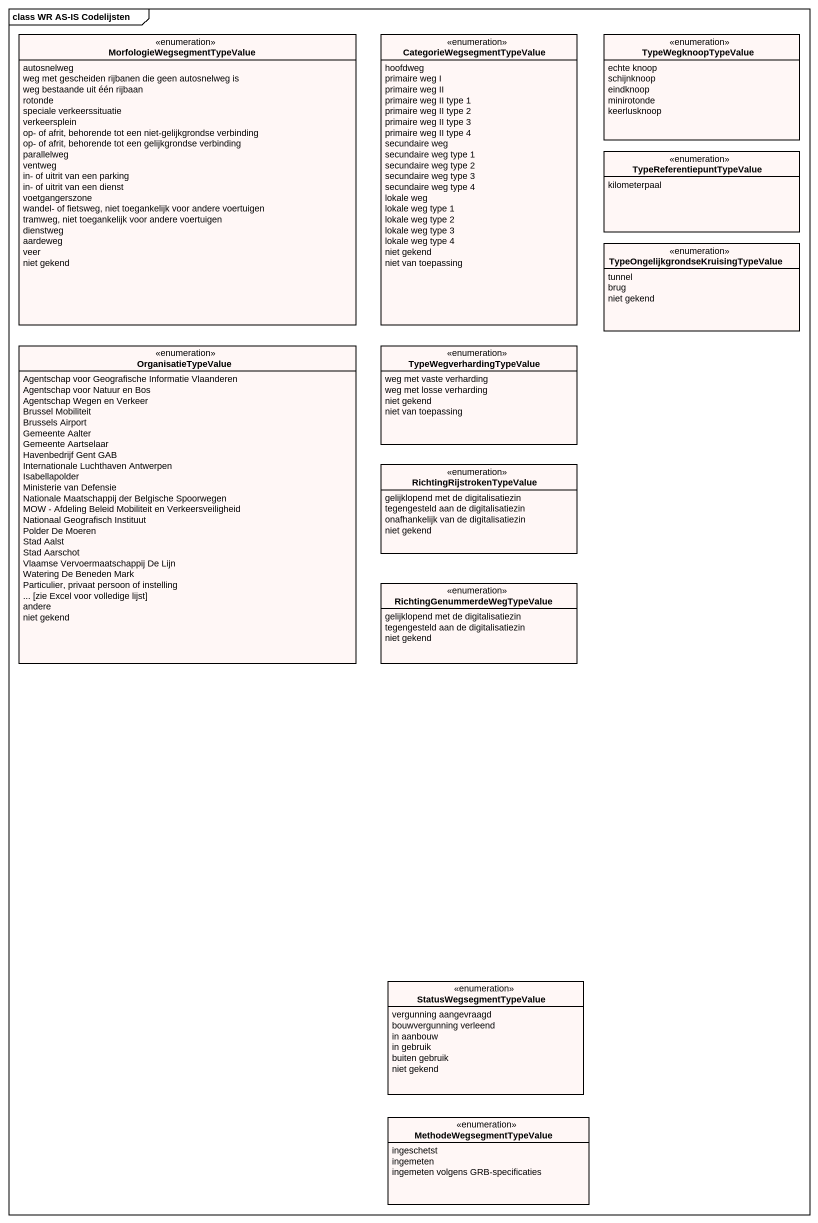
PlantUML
@startuml
mainframe class WR AS-IS Codelijsten
hide circle
hide empty members
enum "MorfologieWegsegmentTypeValue" as MorfologieWegsegmentTypeValu #FFF7F6 {
  autosnelweg
  weg met gescheiden rijbanen die geen autosnelweg is
  weg bestaande uit één rijbaan
  rotonde
  speciale verkeerssituatie
  verkeersplein
  op- of afrit, behorende tot een niet-gelijkgrondse verbinding
  op- of afrit, behorende tot een gelijkgrondse verbinding
  parallelweg
  ventweg
  in- of uitrit van een parking
  in- of uitrit van een dienst
  voetgangerszone
  wandel- of fietsweg, niet toegankelijk voor andere voertuigen
  tramweg, niet toegankelijk voor andere voertuigen
  dienstweg
  aardeweg
  veer
  niet gekend
}
enum CategorieWegsegmentTypeValue #FFF7F6 {
  hoofdweg
  primaire weg I
  primaire weg II
  primaire weg II type 1
  primaire weg II type 2
  primaire weg II type 3
  primaire weg II type 4
  secundaire weg
  secundaire weg type 1
  secundaire weg type 2
  secundaire weg type 3
  secundaire weg type 4
  lokale weg
  lokale weg type 1
  lokale weg type 2
  lokale weg type 3
  lokale weg type 4
  niet gekend
  niet van toepassing
}
enum TypeWegknoopTypeValue #FFF7F6 {
  echte knoop
  schijnknoop
  eindknoop
  minirotonde
  keerlusknoop
}
enum TypeReferentiepuntTypeValue #FFF7F6 {
  kilometerpaal
}
enum "TypeOngelijkgrondseKruisingTypeValue" as TypeOngelijkgrondseKruisingT #FFF7F6 {
  tunnel
  brug
  niet gekend
}
enum OrganisatieTypeValue #FFF7F6 {
  Agentschap voor Geografische Informatie Vlaanderen
  Agentschap voor Natuur en Bos
  Agentschap Wegen en Verkeer
  Brussel Mobiliteit
  Brussels Airport
  Gemeente Aalter
  Gemeente Aartselaar
  Havenbedrijf Gent GAB
  Internationale Luchthaven Antwerpen
  Isabellapolder
  Ministerie van Defensie
  Nationale Maatschappij der Belgische Spoorwegen
  MOW - Afdeling Beleid Mobiliteit en Verkeersveiligheid
  Nationaal Geografisch Instituut
  Polder De Moeren
  Stad Aalst
  Stad Aarschot
  Vlaamse Vervoermaatschappij De Lijn
  Watering De Beneden Mark
  Particulier, privaat persoon of instelling
  ~... [zie Excel voor volledige lijst]
  andere
  niet gekend
}
enum TypeWegverhardingTypeValue #FFF7F6 {
  weg met vaste verharding
  weg met losse verharding
  niet gekend
  niet van toepassing
}
enum RichtingRijstrokenTypeValue #FFF7F6 {
  gelijklopend met de digitalisatiezin
  tegengesteld aan de digitalisatiezin
  onafhankelijk van de digitalisatiezin
  niet gekend
}
enum "RichtingGenummerdeWegTypeValue" as RichtingGenummerdeWegTypeVal #FFF7F6 {
  gelijklopend met de digitalisatiezin
  tegengesteld aan de digitalisatiezin
  niet gekend
}
enum StatusWegsegmentTypeValue #FFF7F6 {
  vergunning aangevraagd
  bouwvergunning verleend
  in aanbouw
  in gebruik
  buiten gebruik
  niet gekend
}
enum MethodeWegsegmentTypeValue #FFF7F6 {
  ingeschetst
  ingemeten
  ingemeten volgens GRB-specificaties
}
@enduml
